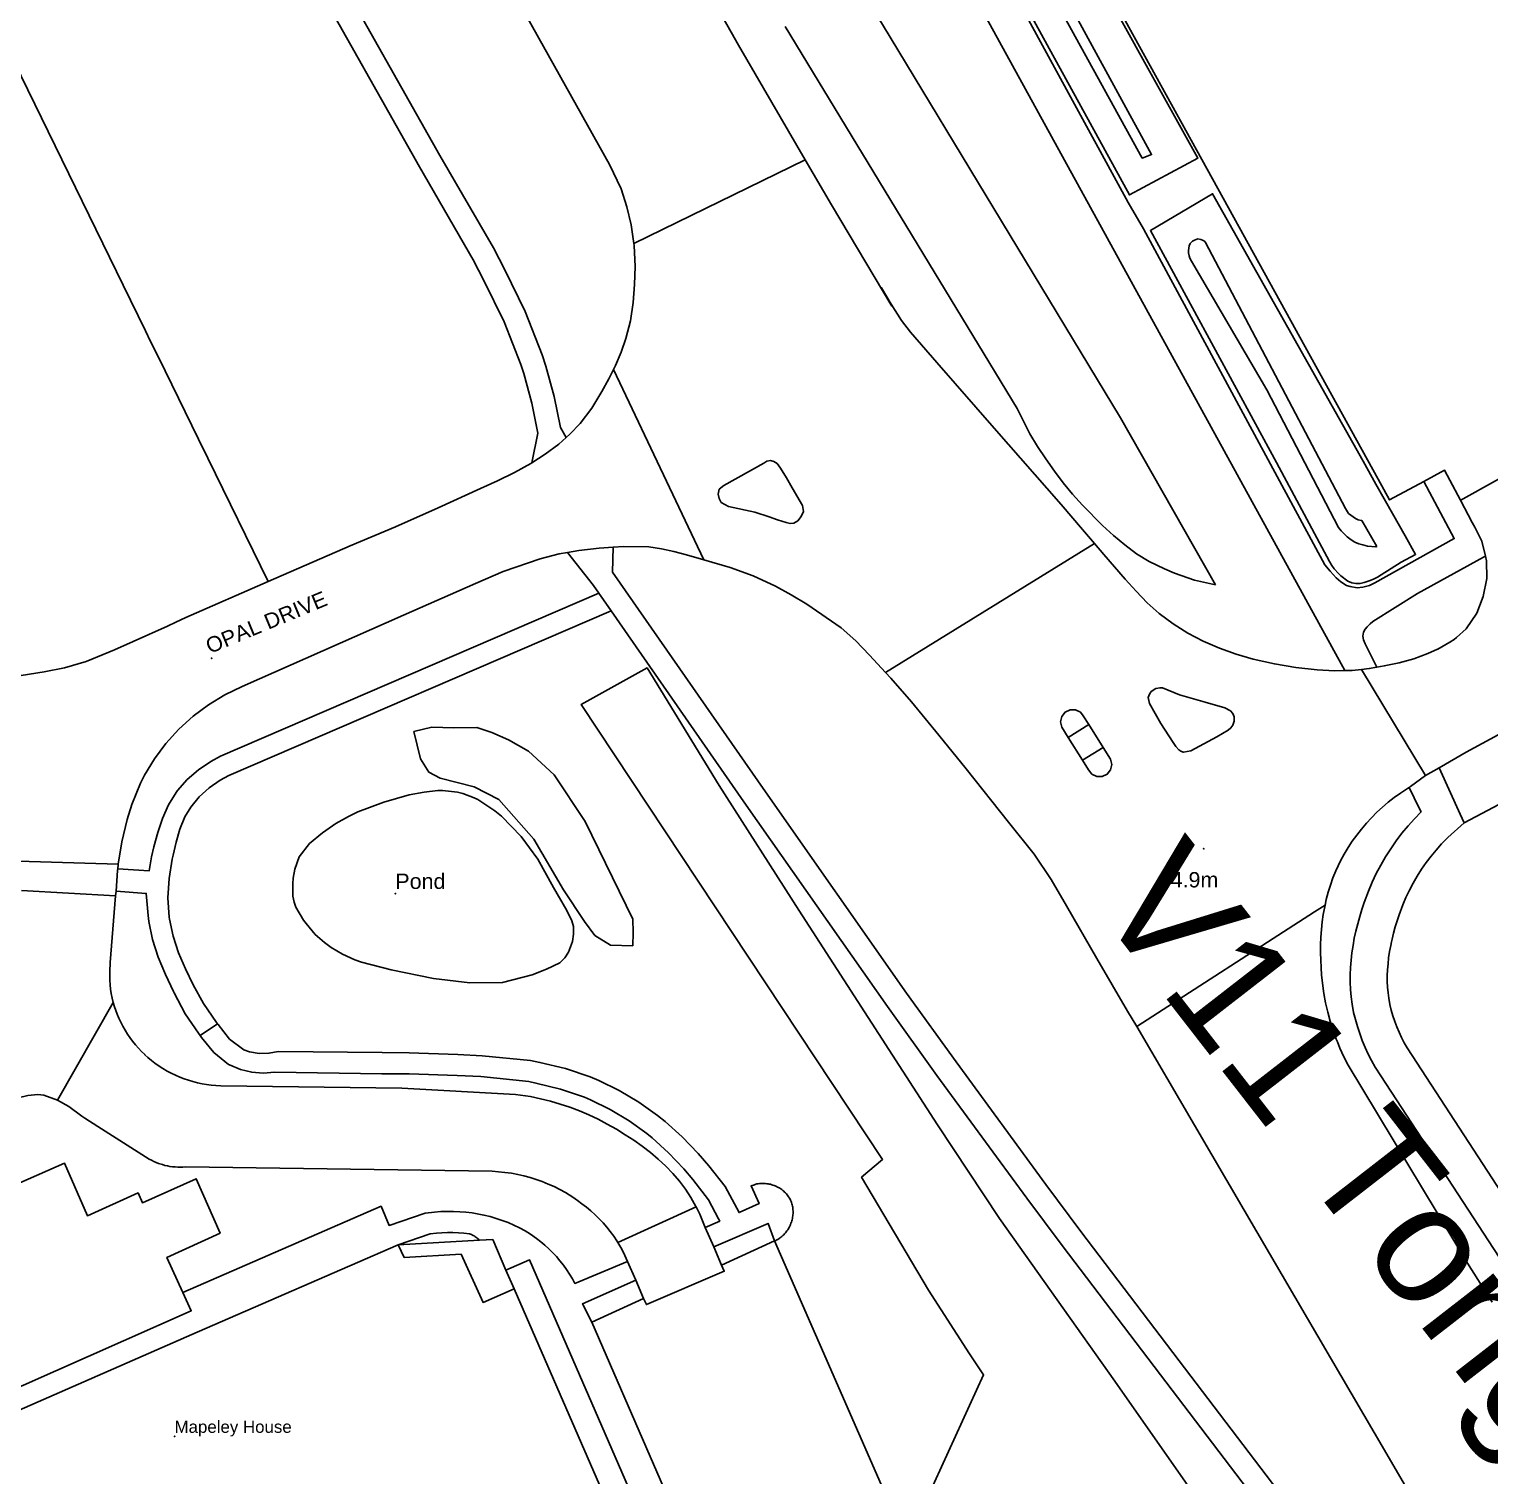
# Model space of a CAD drawing. Header units: millimetres. Extents: x 111502 to 977541, y 8702 to 1044108.
# Drawn here: x 488512.3 to 488637, y 239829.8 to 239953.4 of the extents above; entities that cross this region are included whole.
import ezdxf
from ezdxf.enums import TextEntityAlignment as Align

# ---------------------------------------------------------------- set-up
doc = ezdxf.new("R2010")
doc.units = ezdxf.units.MM
doc.header["$LTSCALE"] = 0.25
doc.linetypes.add('DASHED2', pattern=[9.525, 6.35, -3.175])
doc.layers.add('E HVSS As Laid HV', color=10, linetype='Continuous')
doc.layers.add('X HVSS Site Background', color=8, linetype='Continuous')
doc.styles.add('Arial', font='arial.ttf')
doc.styles.add('DE172433-F6F7-4C85-BB91-2B', font='arial.ttf', dxfattribs={"height": 0.2})

# ---------------------------------------------------------------- blocks, each defined once
blk = doc.blocks.new('OS MAP 060722')
at = {"layer": 'X HVSS Site Background'}
for points in [[(-255.37, 790.05), (-254.85, 792.59), (-255.38, 795.15), (-256.06, 797.68), (-256.3, 798.45), (-257.73, 802.1), (-259.46, 805.64), (-260.38, 807.41), (-264.98, 815.34), (-274.46, 832.17)], [(-179.18, 788.47), (-176.58, 783.58), (-183.38, 779.79), (-183.83, 779.59), (-184.38, 779.44), (-184.88, 779.39), (-185.48, 779.49), (-185.78, 779.59), (-186.28, 779.89), (-186.68, 780.24), (-187.18, 780.79), (-187.63, 781.34), (-203.13, 810.04), (-204.43, 812.29), (-237.93, 873.69)], [(-185.94, 772.31), (-241.58, 873.69), (-258.68, 905.54), (-269.43, 925.24), (-277.18, 939.49), (-291.08, 927.99), (-289.43, 924.49), (-287.68, 925.24), (-286.38, 922.44), (-286.22, 922.11)], [(-252.44, 792.22), (-252.91, 793.08), (-253.47, 795.72), (-254.17, 798.32), (-254.48, 799.28), (-255.93, 802.97), (-257.68, 806.54), (-258.65, 808.42), (-263.24, 816.32), (-272.72, 833.15), (-275.32, 837.82), (-282.39, 850.63), (-289.36, 863.5), (-290.16, 865), (-294.69, 873.69), (-298.21, 880.43), (-304.91, 893.59), (-310.58, 904.98), (-314.86, 913.58), (-316.12, 916.14), (-310.58, 918.88), (-304.45, 921.91)], [(-304.45, 921.91), (-299.07, 909.97), (-292.67, 896.45), (-286.5, 884), (-281.07, 873.69), (-280.96, 873.48), (-274.01, 860.78), (-268.79, 851.44), (-262.89, 840.87), (-256.26, 828.99), (-248.74, 815.53), (-247.75, 813.45), (-247.26, 811.93), (-246.89, 810.39), (-246.67, 808.78)], [(-232.02, 815.93), (-237.73, 825.74), (-245.33, 839.24)], [(-196.98, 779.64), (-198.78, 780.04), (-200.48, 780.64), (-201.33, 780.99), (-202.63, 781.64), (-203.73, 782.29), (-204.73, 783.04), (-205.68, 783.84), (-206.63, 784.69), (-208.33, 786.44), (-209.18, 787.39), (-209.98, 788.34), (-210.73, 789.34), (-211.48, 790.39), (-212.18, 791.44), (-212.83, 792.54), (-213.93, 794.69), (-233.73, 827.34)], [(-283.13, 911.94), (-282.03, 911.09), (-275.78, 901.69), (-264.48, 886.34), (-253.98, 873.69), (-242.83, 855.69), (-225.43, 827.49), (-205.08, 793.89), (-196.98, 779.64)], [(-179.18, 788.47), (-182.11, 786.89), (-183.09, 788.66), (-215.79, 847.99), (-229.49, 873.03), (-236.53, 885.82), (-250.67, 911.53), (-250.68, 911.55)], [(-237.48, 873.69), (-216.78, 835.69), (-204.33, 812.94), (-198.48, 816.09), (-230.45, 873.69), (-239.58, 890.64), (-244.98, 887.54), (-237.48, 873.69)], [(-329.93, 886.19), (-318.28, 862.4), (-311.41, 848.37), (-301.36, 827.87), (-290.28, 805.24), (-288.36, 801.32), (-287.93, 800.43), (-287.26, 799.07), (-283.84, 792.08), (-283.04, 790.46), (-277.88, 779.92)], [(-235.53, 873.69), (-212.68, 833.29), (-203.23, 816.09), (-202.43, 816.39), (-219.18, 847.09), (-232.73, 873.69), (-238.43, 883.74), (-239.83, 886.64), (-240.08, 886.74), (-240.58, 886.79), (-240.98, 886.79), (-241.13, 886.74), (-241.48, 886.59), (-241.63, 886.44), (-241.73, 886.29), (-241.88, 886.04), (-241.98, 885.64), (-241.93, 885.44), (-241.93, 885.24), (-241.83, 885.04), (-241.73, 884.89), (-241.48, 884.59), (-237.13, 876.54), (-235.53, 873.69)], [(-246.67, 808.78), (-232.02, 815.93)], [(-232.02, 815.93), (-229.78, 812.09), (-224.61, 803.44), (-225.5, 805.01), (-224.67, 803.6), (-223.8, 802.22), (-223.02, 801.21), (-220.79, 798.63), (-215.87, 793.01), (-210.17, 786.49), (-208.34, 784.36), (-207.3, 783.15)], [(-181.12, 781.58), (-179.89, 782.23), (-180.79, 783.81), (-181.86, 785.73), (-183.28, 788.24), (-184.37, 790.19), (-197.23, 813.04), (-202.53, 809.89), (-191.78, 790.09), (-187.23, 781.64), (-187.03, 781.29), (-186.83, 780.99), (-186.48, 780.59), (-186.28, 780.39), (-185.68, 779.94), (-185.33, 779.79), (-184.98, 779.74), (-184.63, 779.74), (-184.28, 779.84), (-183.78, 779.99), (-183.43, 780.14), (-183.13, 780.29), (-182.83, 780.49), (-181.12, 781.58)], [(-246.67, 808.78), (-246.64, 808.61), (-246.55, 806.82), (-246.59, 805.28), (-246.71, 803.75), (-246.95, 802.19), (-247.34, 800.67), (-247.75, 799.5), (-248.24, 798.36), (-248.39, 798.04)], [(-183.19, 782.91), (-184.48, 785.14), (-184.53, 785.14), (-184.78, 785.19), (-185.03, 785.29), (-185.63, 785.74), (-185.88, 786.14), (-197.83, 808.89), (-197.93, 808.99), (-198.08, 809.09), (-198.23, 809.14), (-198.48, 809.19), (-198.78, 809.09), (-198.93, 808.99), (-199.13, 808.79), (-199.23, 808.59), (-199.28, 808.19), (-199.28, 807.99), (-199.23, 807.74), (-199.18, 807.54), (-199.03, 807.29), (-192.58, 796.29), (-186.48, 784.54), (-186.23, 784.24), (-185.73, 783.74), (-185.38, 783.49), (-185.08, 783.29), (-184.73, 783.14), (-184.38, 783.04), (-183.98, 782.94), (-183.28, 782.89), (-183.19, 782.91)], [(-248.39, 798.04), (-248.79, 797.24), (-249.39, 796.15), (-250.25, 794.73), (-251.25, 793.42), (-252.12, 792.51), (-252.44, 792.22)], [(-240.69, 781.77), (-248.39, 798.04)], [(-252.44, 792.22), (-253.07, 791.66), (-254.23, 790.79), (-255.37, 790.05)], [(-177.88, 763.99), (-175.58, 765.34), (-127.48, 791.39), (-126.18, 791.99), (-124.78, 792.49), (-124.48, 792.59), (-123.23, 792.89), (-122.03, 793.09), (-120.68, 793.14), (-120.13, 793.09), (-118.88, 792.94), (-117.63, 792.64), (-116.93, 792.39), (-115.38, 791.79), (-114.53, 791.39), (-113.73, 790.94), (-112.78, 789.99), (-112.08, 789.24), (-111.58, 788.29), (-111.23, 787.64)], [(-255.37, 790.05), (-255.45, 790), (-256.86, 789.22), (-258.31, 788.52), (-259.77, 787.85), (-263.38, 786.21), (-267.01, 784.6), (-270.9, 782.97), (-277.88, 779.92)], [(-238.96, 788.11), (-235.56, 790.04), (-235.3, 790.21), (-235, 790.25), (-234.69, 790.17), (-234.43, 790), (-234.12, 789.6), (-233.62, 788.76), (-233.13, 787.92), (-232.24, 786.4), (-232.18, 785.89), (-232.38, 785.48), (-232.64, 785.11), (-232.99, 784.91), (-233.32, 784.87), (-233.66, 784.95), (-234.38, 785.19), (-235.09, 785.44), (-236.32, 785.84), (-238.58, 786.32), (-239.2, 786.67), (-239.37, 787.02), (-239.46, 787.39), (-239.36, 787.8), (-238.96, 788.11)], [(-176.05, 786.87), (-175.83, 786.99), (-170.81, 789.77)], [(-176.05, 786.87), (-177.41, 789.42), (-179.18, 788.47)], [(-175.75, 759.31), (-121.66, 787.9), (-121.45, 787.96), (-120.71, 788.02), (-119.77, 787.9), (-119.49, 787.83), (-118.26, 787.38), (-117.11, 786.81), (-116.4, 786.25), (-116.26, 786.06), (-115.91, 785.44), (-115.84, 785.27)], [(-173.92, 782.09), (-174.22, 783.35), (-174.83, 784.55), (-175.04, 784.97), (-176.05, 786.87)], [(-252.32, 782.4), (-253.05, 782.27), (-254.67, 781.86), (-257.81, 780.77), (-260.18, 779.74), (-266.33, 777.04), (-280.11, 770.94), (-281.59, 770.23), (-282.99, 769.39), (-284.3, 768.41), (-285.52, 767.3), (-286.62, 766.09), (-287.6, 764.78), (-288.45, 763.38), (-288.8, 762.69), (-289.53, 760.87), (-289.93, 759.58), (-290.39, 757.68), (-290.7, 755.76)], [(-248.43, 782.84), (-249.63, 782.77), (-251.35, 782.56), (-252.32, 782.4)], [(-249.65, 778.92), (-250.11, 779.58), (-252.32, 782.4)], [(-248.43, 782.84), (-248.47, 780.72), (-235.42, 761.95), (-223.36, 744.75), (-219.14, 738.88), (-211.47, 728.41), (-208.47, 724.39), (-200.63, 714.05), (-191.11, 701.56), (-185.6, 694.23), (-184.13, 692.19), (-179.72, 685.94), (-169.88, 672.09), (-167.3, 668.53), (-159.45, 657.88), (-152.25, 648.34), (-151.94, 647.85), (-150.21, 644.91), (-149.55, 643.64), (-148.75, 641.87), (-148.48, 640.01), (-148.52, 639.71)], [(-240.69, 781.77), (-242.16, 782.19), (-243.23, 782.47), (-244.3, 782.71), (-245.39, 782.87), (-247.54, 782.9), (-248.43, 782.84)], [(-225.16, 772.15), (-207.3, 783.15)], [(-207.3, 783.15), (-206.51, 782.23), (-204.68, 780.11), (-203.76, 779.09), (-202.8, 778.1), (-201.78, 777.18), (-200.6, 776.29), (-199.34, 775.51), (-198.02, 774.82), (-196.64, 774.21), (-195.22, 773.7), (-193.76, 773.28), (-191.95, 772.88), (-190.12, 772.58), (-188.28, 772.38), (-186.8, 772.29), (-185.94, 772.31)], [(-225.16, 772.15), (-226.52, 773.63), (-227.69, 774.84), (-228.95, 775.96), (-231.89, 777.97), (-233.21, 778.77), (-234.56, 779.52), (-236.46, 780.39), (-238.42, 781.11), (-240.69, 781.77)], [(-173.92, 782.09), (-174.08, 781.99), (-179.73, 778.89), (-183.53, 776.49), (-183.78, 776.29), (-184.03, 776.04), (-184.18, 775.84), (-184.33, 775.59), (-184.38, 775.24), (-184.33, 774.94), (-184.18, 774.59), (-183.98, 774.19), (-183.21, 772.59)], [(-183.21, 772.59), (-182.56, 772.7), (-181.29, 772.97), (-180.05, 773.32), (-178.84, 773.76), (-178.01, 774.14), (-177.99, 774.15), (-176.95, 774.74), (-176.59, 774.95), (-176.4, 775.12), (-175.58, 775.87), (-174.66, 777.22), (-174.12, 778.64), (-173.81, 780.16), (-173.83, 781.68), (-173.92, 782.09)], [(-277.88, 779.92), (-284.93, 776.84), (-285.78, 776.44), (-286.48, 776.09), (-291.03, 774.09), (-293.43, 773.09), (-295.28, 772.54), (-297.03, 772.19), (-298.98, 771.89), (-300.78, 771.84), (-302.58, 771.94), (-306.28, 772.29), (-307.58, 763.04), (-305.48, 761.69), (-303.08, 759.99), (-302.48, 759.54), (-301.03, 758.28)], [(-290.74, 755.36), (-288.05, 755.21), (-287.86, 756.41), (-287.66, 757.24), (-287.33, 758.47), (-286.92, 759.68), (-286.41, 760.83), (-285.75, 761.9), (-285.64, 762.05), (-284.8, 763), (-283.84, 763.84), (-282.79, 764.55), (-281.97, 764.99), (-249.65, 778.92)], [(-248.61, 777.42), (-249.65, 778.92)], [(-282.23, 742.14), (-282.31, 742.25), (-283.42, 743.87), (-284.29, 745.47), (-284.95, 746.82), (-285.54, 748.2), (-286.02, 749.61), (-286.33, 751.06), (-286.36, 751.24), (-286.45, 752.89), (-286.35, 754.55), (-286.08, 756.19), (-286, 756.54), (-285.74, 757.66), (-285.43, 758.76), (-285.01, 759.82), (-284.51, 760.65), (-283.79, 761.53), (-282.94, 762.3), (-282, 762.95), (-281.25, 763.34), (-248.61, 777.42)], [(-248.61, 777.42), (-237.06, 760.81), (-225, 743.6), (-220.77, 737.71), (-213.09, 727.23), (-210.07, 723.2), (-202.22, 712.85), (-192.7, 700.35), (-187.2, 693.02), (-185.75, 691.01), (-181.35, 684.79), (-171.51, 670.93)], [(-221.57, 701.66), (-216.78, 712.14), (-217.98, 713.94), (-221.48, 719.39), (-227.2, 729.03), (-225.42, 730.55), (-251.16, 769.41), (-245.53, 772.54), (-239.38, 762.49), (-232.58, 751.84), (-220.73, 733.49), (-215.43, 725.49), (-205.58, 711.59), (-187.68, 685.99)], [(-185.94, 772.31), (-185.31, 772.32), (-184.5, 772.41)], [(-184.5, 772.41), (-183.84, 772.48), (-183.21, 772.59)], [(-179.03, 763.34), (-184.5, 772.41)], [(-203.71, 741.89), (-204.49, 743.22), (-207.1, 747.71), (-209.71, 752.21), (-211.01, 754.47), (-212.47, 756.62), (-214.65, 759.36), (-218.28, 763.92), (-220.6, 766.79), (-222.95, 769.64), (-224.7, 771.66), (-225.16, 772.15)], [(-201.5, 770.84), (-200.06, 770.25), (-197.86, 769.61), (-196.17, 769.12), (-195.7, 768.87), (-195.51, 768.63), (-195.39, 768.36), (-195.37, 767.99), (-195.49, 767.64), (-195.66, 767.41), (-195.89, 767.23), (-196.37, 766.93), (-196.85, 766.65), (-199.09, 765.45), (-199.7, 765.34), (-199.75, 765.34), (-199.94, 765.42), (-200.11, 765.54), (-200.37, 765.82), (-200.58, 766.15), (-201.65, 767.8), (-202.61, 769.5), (-202.72, 770.01), (-202.62, 770.29), (-202.47, 770.52), (-202.06, 770.78), (-201.71, 770.84), (-201.5, 770.84)], [(-207.81, 767.7), (-208.27, 768.44), (-208.52, 768.75), (-208.94, 768.95), (-209.4, 768.95), (-209.82, 768.75), (-210.11, 768.39), (-210.22, 767.93), (-210.11, 767.48), (-209.56, 766.6)], [(-265.45, 767.11), (-263.91, 767.46), (-262.04, 767.41), (-260.08, 767.44), (-258.78, 767.02), (-257.37, 766.38), (-255.66, 765.43), (-253.46, 763.39), (-250.83, 759.42), (-246.74, 751.07), (-246.73, 749.94), (-246.74, 748.8)], [(-209.56, 766.6), (-207.81, 767.7)], [(-207.81, 767.7), (-206.58, 765.75)], [(-265.45, 767.11), (-264.89, 764.78), (-264.18, 763.63), (-263.2, 763.12), (-260.29, 762.39), (-258.18, 761.29), (-255.19, 757.9), (-252.66, 753.59), (-250.87, 750.87), (-250, 749.68), (-248.64, 748.86), (-246.74, 748.8)], [(-208.34, 764.65), (-209.56, 766.6)], [(-208.34, 764.65), (-207.82, 763.83), (-207.53, 763.46), (-207.11, 763.26), (-206.65, 763.26), (-206.23, 763.46), (-205.94, 763.83), (-205.84, 764.28), (-205.94, 764.73), (-206.58, 765.75)], [(-206.58, 765.75), (-208.34, 764.65)], [(-179.03, 763.34), (-177.88, 763.99)], [(-175.75, 759.31), (-176.09, 760.05), (-177.88, 763.99)], [(-187.62, 752.28), (-187.52, 752.75), (-187.35, 753.38), (-187.16, 753.99), (-186.95, 754.6), (-186.7, 755.2), (-186.3, 756.06), (-185.99, 756.63), (-185.65, 757.18), (-185.29, 757.73), (-184.91, 758.25), (-184.51, 758.76), (-184.09, 759.26), (-183.65, 759.74), (-183.19, 760.2), (-182.71, 760.64), (-182.22, 761.06), (-181.71, 761.46), (-181.18, 761.84), (-180.57, 762.24), (-180.43, 762.33)], [(-167.94, 714.82), (-182.86, 737.7), (-183.33, 738.44), (-183.64, 738.99), (-183.93, 739.55), (-184.2, 740.12), (-184.44, 740.7), (-184.66, 741.29), (-184.86, 741.89), (-185.03, 742.5), (-185.18, 743.11), (-185.31, 743.82), (-185.4, 744.44), (-185.45, 745.06), (-185.48, 745.69), (-185.48, 746.32), (-185.45, 746.94), (-185.4, 747.57), (-185.33, 748.2), (-185.23, 748.82), (-185.12, 749.44), (-184.99, 750.06), (-184.83, 750.68), (-184.66, 751.29), (-184.48, 751.89), (-184.28, 752.49), (-183.92, 753.47), (-183.59, 754.22), (-183.24, 754.96), (-182.86, 755.69), (-182.45, 756.39), (-182.01, 757.08), (-181.54, 757.76), (-181.05, 758.41), (-180.53, 759.04), (-179.98, 759.65), (-179.42, 760.24), (-179.57, 760.55), (-180.43, 762.33)], [(-180.43, 762.33), (-180.34, 762.4), (-180.33, 762.41), (-179.03, 763.34)], [(-255.34, 746.31), (-257.87, 745.67), (-260.66, 745.64), (-263.77, 746.01), (-267.38, 746.73), (-269.93, 747.39), (-270.5, 747.6), (-271.53, 748.08), (-272.5, 748.65), (-273.09, 749.08), (-273.87, 749.77), (-274.66, 750.69), (-274.87, 750.99), (-275.53, 752.09), (-275.68, 752.52), (-275.78, 753.05), (-275.8, 754.12), (-275.76, 754.56), (-275.62, 755.34), (-275.25, 756.41), (-274.37, 757.53), (-273.25, 758.45), (-272.12, 759.24), (-271.03, 759.85), (-270.23, 760.24), (-268.02, 761.08), (-265.84, 761.68), (-264.56, 761.91), (-263.39, 762.05), (-263.01, 762.06), (-261.71, 761.92), (-261.27, 761.82), (-260.3, 761.45), (-259.98, 761.3), (-258.52, 760.32), (-257.95, 759.86), (-256.28, 758.14), (-254.86, 756.19), (-253.51, 753.78), (-252.39, 751.81), (-251.95, 750.92), (-251.82, 750.45), (-251.8, 749.8), (-251.91, 749.15), (-252.23, 748.24), (-252.54, 747.76), (-252.98, 747.34), (-254.12, 746.79), (-255.34, 746.31)], [(-180.86, 740.5), (-181.09, 740.95), (-181.3, 741.41), (-181.5, 741.87), (-181.67, 742.34), (-181.83, 742.82), (-181.96, 743.3), (-182.08, 743.77), (-182.18, 744.32), (-182.24, 744.79), (-182.29, 745.27), (-182.31, 745.76), (-182.31, 746.25), (-182.29, 746.75), (-182.24, 747.26), (-182.19, 747.78), (-182.11, 748.3), (-182.01, 748.82), (-181.94, 749.14), (-181.9, 749.35), (-181.77, 749.88), (-181.62, 750.41), (-181.46, 750.93), (-181.29, 751.44), (-180.97, 752.29), (-180.71, 752.92), (-180.41, 753.54), (-180.09, 754.15), (-179.74, 754.75), (-179.37, 755.33), (-178.97, 755.9), (-178.56, 756.45), (-178.12, 756.98), (-177.66, 757.5), (-177.14, 758.04), (-175.75, 759.31)], [(-290.7, 755.76), (-299.25, 756.03)], [(-290.89, 753.47), (-290.75, 755.23), (-290.74, 755.36)], [(-290.7, 755.76), (-290.7, 755.74), (-290.74, 755.36)], [(-290.92, 753.07), (-298.96, 753.51)], [(-291.13, 743.96), (-291.22, 744.33), (-291.29, 744.71), (-291.35, 745.08), (-291.39, 745.46), (-291.42, 745.85), (-291.43, 746.23), (-291.43, 746.61), (-291.38, 747.36), (-290.92, 753.07)], [(-290.92, 753.07), (-290.89, 753.47)], [(-290.89, 753.47), (-288.31, 753.27), (-288.15, 751.39), (-288.09, 750.88), (-287.76, 749.33), (-287.28, 747.82), (-286.67, 746.35), (-285.99, 744.9), (-285.93, 744.77), (-284.98, 742.99), (-283.85, 741.32), (-283.7, 741.13)], [(-187.62, 752.28), (-188.53, 751.69), (-203.71, 741.89)], [(-173.35, 718.34), (-175.46, 721.69), (-185.64, 738.59), (-186.01, 739.32), (-186.35, 740.06), (-186.56, 740.58), (-186.66, 740.81), (-186.93, 741.58), (-187.18, 742.35), (-187.39, 743.14), (-187.57, 743.93), (-187.72, 744.73), (-187.92, 746.28), (-187.96, 746.93), (-187.99, 747.58), (-188.01, 748.23), (-188, 748.88), (-187.97, 749.54), (-187.93, 750.19), (-187.86, 750.83), (-187.77, 751.48), (-187.65, 752.12), (-187.62, 752.28)], [(-295.89, 735.62), (-291.13, 743.96)], [(-241.34, 726.5), (-241.35, 726.52), (-241.78, 727.28), (-242.25, 728), (-242.77, 728.69), (-243.34, 729.35), (-243.94, 729.97), (-244.58, 730.57), (-245.25, 731.13), (-245.95, 731.67), (-246.66, 732.18), (-247.4, 732.66), (-248.15, 733.12), (-248.94, 733.57), (-249.71, 733.98), (-250.5, 734.35), (-251.31, 734.7), (-252.12, 735.01), (-252.95, 735.28), (-253.79, 735.53), (-254.64, 735.73), (-255.5, 735.91), (-256.76, 736.1), (-266.48, 736.64), (-281.95, 736.84), (-282.35, 736.86), (-282.75, 736.89), (-283.15, 736.94), (-283.54, 737.01), (-283.93, 737.09), (-284.32, 737.19), (-284.7, 737.31), (-285.08, 737.44), (-285.45, 737.58), (-285.82, 737.74), (-286.18, 737.91), (-286.53, 738.1), (-286.88, 738.31), (-287.21, 738.52), (-287.56, 738.77), (-287.86, 739), (-288.16, 739.25), (-288.42, 739.49), (-288.44, 739.51), (-288.71, 739.78), (-288.98, 740.05), (-289.23, 740.34), (-289.47, 740.64), (-289.7, 740.95), (-289.92, 741.26), (-290.12, 741.59), (-290.31, 741.92), (-290.49, 742.26), (-290.65, 742.6), (-290.8, 742.95), (-291.02, 743.59), (-291.13, 743.96)], [(-283.7, 741.13), (-282.23, 742.14)], [(-283.7, 741.13), (-283.58, 740.97), (-282.54, 739.69), (-281.27, 738.67), (-281.19, 738.62), (-280.27, 738.24), (-279.3, 738), (-278.31, 737.92), (-277.31, 738), (-268.18, 737.87), (-265.85, 737.86), (-261.74, 737.71), (-259.73, 737.62), (-255.64, 737.2), (-255.02, 737.07), (-252.91, 736.56), (-250.87, 735.86), (-250.35, 735.64), (-248.67, 734.82), (-247.07, 733.85), (-245.55, 732.76), (-245.1, 732.39), (-243.71, 731.12), (-242.4, 729.74), (-241.61, 728.83), (-240.28, 727.1), (-239.42, 725.47), (-239.32, 725.28), (-240.57, 724.72)], [(-234.65, 723.58), (-234.54, 723.63), (-234.44, 723.67), (-234.35, 723.72), (-234.26, 723.78), (-234.17, 723.84), (-234.09, 723.9), (-234.01, 723.97), (-233.93, 724.04), (-233.85, 724.11), (-233.78, 724.19), (-233.71, 724.27), (-233.64, 724.35), (-233.58, 724.44), (-233.52, 724.52), (-233.46, 724.61), (-233.41, 724.71), (-233.36, 724.8), (-233.32, 724.9), (-233.27, 725), (-233.24, 725.1), (-233.2, 725.2), (-233.17, 725.3), (-233.14, 725.4), (-233.12, 725.51), (-233.1, 725.61), (-233.08, 725.72), (-233.07, 725.82), (-233.06, 725.93), (-233.06, 726.04), (-233.06, 726.14), (-233.07, 726.25), (-233.08, 726.35), (-233.09, 726.46), (-233.11, 726.56), (-233.13, 726.66), (-233.16, 726.76), (-233.19, 726.87), (-233.23, 726.96), (-233.27, 727.06), (-233.32, 727.16), (-233.37, 727.25), (-233.44, 727.36), (-233.5, 727.44), (-233.56, 727.53), (-233.63, 727.61), (-233.7, 727.69), (-233.78, 727.76), (-233.86, 727.83), (-233.94, 727.9), (-234.02, 727.97), (-234.11, 728.03), (-234.2, 728.09), (-234.29, 728.14), (-234.38, 728.19), (-234.48, 728.24), (-234.58, 728.28), (-234.68, 728.32), (-234.78, 728.36), (-234.88, 728.39), (-234.98, 728.42), (-235.09, 728.44), (-235.19, 728.46), (-235.3, 728.47), (-235.41, 728.49), (-235.51, 728.49), (-235.62, 728.5), (-235.72, 728.49), (-235.83, 728.49), (-235.94, 728.48), (-236.04, 728.46), (-236.15, 728.45), (-236.25, 728.42), (-236.35, 728.39), (-236.45, 728.36), (-236.55, 728.32), (-236.65, 728.28), (-235.96, 726.77), (-237.67, 726.01), (-238.87, 728.23), (-240.24, 729.99), (-241.16, 731.04), (-242.53, 732.47), (-243.99, 733.79), (-244.64, 734.31), (-246.23, 735.44), (-247.9, 736.43), (-249.65, 737.29), (-250.38, 737.59), (-252.5, 738.31), (-254.68, 738.84), (-255.49, 738.99), (-259.61, 739.41), (-261.7, 739.51), (-265.85, 739.66), (-268.16, 739.67), (-277.01, 739.77), (-277.83, 739.61), (-278.67, 739.6), (-279.49, 739.75), (-279.98, 739.92), (-281.19, 740.83), (-282.16, 742.06), (-282.23, 742.14)], [(-142.68, 640.67), (-143.09, 641.24), (-146.26, 645.72), (-149.33, 650.27), (-153.6, 656.86), (-158.18, 664.27), (-165.01, 675.69), (-171.17, 686.26), (-177.48, 697.02), (-183.42, 707.22), (-189.11, 716.97), (-194.53, 726.21), (-198.76, 733.47), (-203.71, 741.89)], [(-180.86, 740.5), (-180.61, 740.08), (-180.19, 739.42), (-165.3, 716.56), (-163.74, 714.23), (-157.71, 705.16)], [(-306.57, 731.7), (-305.75, 732.07), (-303.73, 733.15), (-302.74, 733.83), (-301.79, 734.56), (-300.8, 735.22), (-300.09, 735.54), (-299.26, 735.81), (-298.42, 736.02), (-297.57, 736.09), (-297.06, 736.04), (-295.89, 735.62)], [(-295.89, 735.62), (-294.92, 735.07), (-293.81, 734.24), (-293.54, 734.06), (-292.43, 733.36), (-288.06, 730.58), (-287.86, 730.47), (-287.67, 730.38), (-287.46, 730.29), (-287.26, 730.21), (-286.93, 730.1), (-286.72, 730.04), (-286.5, 729.99), (-286.28, 729.95), (-286.06, 729.92), (-285.84, 729.9), (-285.62, 729.88), (-285.4, 729.88), (-285.18, 729.88), (-284.94, 729.9), (-258.76, 729.53), (-258.21, 729.5), (-257.67, 729.44), (-257.12, 729.36), (-256.58, 729.26), (-256.05, 729.14), (-255.52, 729), (-255, 728.84), (-254.48, 728.65), (-253.97, 728.44), (-253.47, 728.22), (-252.98, 727.97), (-252.5, 727.71), (-251.88, 727.32), (-251.48, 727.05), (-251.09, 726.76), (-250.7, 726.46), (-250.33, 726.15), (-249.97, 725.82), (-249.63, 725.48), (-249.29, 725.13), (-248.98, 724.76), (-248.67, 724.39), (-248.38, 724), (-248.12, 723.59), (-248.02, 723.44)], [(-316.45, 720.9), (-316.35, 720.95), (-310.58, 723.5), (-295.3, 730.24), (-293.33, 725.74), (-289.01, 727.69), (-288.64, 726.85), (-284.04, 728.89), (-282, 724.26), (-286.54, 722.18), (-285.17, 719.18)], [(-247.19, 721.82), (-251.69, 719.95), (-251.91, 720.36), (-252.15, 720.75), (-252.41, 721.14), (-252.68, 721.52), (-252.97, 721.88), (-253.27, 722.24), (-253.59, 722.58), (-253.92, 722.9), (-254.26, 723.22), (-254.61, 723.52), (-254.98, 723.8), (-255.49, 724.16), (-255.95, 724.44), (-256.42, 724.71), (-256.9, 724.94), (-257.4, 725.15), (-257.9, 725.34), (-258.41, 725.51), (-258.93, 725.66), (-259.46, 725.79), (-260.46, 725.97), (-261, 726.04), (-261.53, 726.08), (-262.07, 726.11), (-262.61, 726.11), (-263.15, 726.09), (-263.69, 726.05), (-264.48, 725.95), (-267.57, 724.91), (-268.25, 726.55), (-285.17, 719.18)], [(-241.34, 726.5), (-248.02, 723.44)], [(-240.57, 724.72), (-240.79, 725.3), (-241.03, 725.87), (-241.34, 726.5)], [(-239.84, 723.07), (-235.2, 725.08), (-234.65, 723.58)], [(-266.79, 723.26), (-264.07, 724.18), (-263.51, 724.25), (-263.05, 724.28), (-262.58, 724.3), (-262.12, 724.3), (-261.65, 724.27), (-261.18, 724.24), (-260.69, 724.18), (-260.61, 724.15), (-260.53, 724.12), (-260.45, 724.09), (-260.38, 724.05), (-260.3, 724.01), (-260.23, 723.96), (-260.16, 723.91), (-260.08, 723.86), (-260.01, 723.8), (-259.95, 723.75), (-259.89, 723.69), (-259.84, 723.64)], [(-266.79, 723.26), (-259.84, 723.64)], [(-259.84, 723.64), (-258.71, 723.7), (-257.58, 721.09)], [(-239.84, 723.07), (-240.57, 724.72)], [(-234.65, 723.58), (-239.16, 721.52)], [(-218.44, 673.59), (-213.69, 675.67), (-223.31, 697.67), (-223.36, 697.65), (-227.94, 695.7), (-228.59, 697.14), (-223.94, 699.13), (-234.65, 723.58)], [(-266.79, 723.26), (-283.96, 715.78), (-301.73, 708.03), (-300.33, 704.83), (-303.08, 703.63)], [(-256.88, 719.49), (-259.54, 718.33), (-261.42, 722.44), (-266.29, 722.18), (-266.79, 723.26)], [(-248.02, 723.44), (-247.77, 723.02), (-247.55, 722.59), (-247.19, 721.82)], [(-239.16, 721.52), (-239.84, 723.07)], [(-257.58, 721.09), (-255.58, 721.97), (-236.67, 678.49), (-238.67, 677.62)], [(-257.58, 721.09), (-256.88, 719.49)], [(-246.5, 720.23), (-247.19, 721.82)], [(-239.16, 721.52), (-238.93, 721), (-245.59, 718.15), (-245.82, 718.67)], [(-246.5, 720.23), (-251.05, 718.21), (-250.25, 716.65)], [(-245.82, 718.67), (-246.5, 720.23)], [(-307.62, 707.37), (-284.46, 717.62), (-285.17, 719.18)], [(-238.67, 677.62), (-256.88, 719.49)], [(-250.25, 716.65), (-245.82, 718.67)], [(-250.25, 716.65), (-239.71, 692.39)]]:
    blk.add_lwpolyline(points, dxfattribs=at)
for p in [(-282.73, 773.36), (-197.98, 757.09), (-267.03, 753.26), (-201.83, 753.39), (-285.89, 706.88)]:
    blk.add_point(p, dxfattribs=at)
at = {"layer": 'X HVSS Site Background', "style": 'DE172433-F6F7-4C85-BB91-2B'}
blk.add_text('OPAL DRIVE', height=1.312, rotation=22.5, dxfattribs=at).set_placement((-282.73, 773.36), align=Align.BOTTOM_LEFT)
for s, height, p in [('Pond', 1.312, (-267.03, 753.26)), ('64.9m', 1.312, (-201.83, 753.39)), ('Mapeley House', 1.0312, (-285.89, 706.88))]:
    blk.add_text(s, height=height, dxfattribs=at).set_placement(p, align=Align.BOTTOM_LEFT)

msp = doc.modelspace()

# ---------------------------------------------------------------- linework, layer by layer
at = {"lineweight": 0}
msp.add_circle((488727.82, 239008.33), 11388.42, dxfattribs=at)
at = {"layer": 'X HVSS Site Background', "lineweight": 0}
for p in [(488527.85, 239899.67), (488612.6, 239883.4), (488543.55, 239879.57), (488608.75, 239879.7), (488524.69, 239833.19)]:
    msp.add_point(p, dxfattribs=at)

# ---------------------------------------------------------------- block references
at = {"layer": 'E HVSS As Laid HV', "linetype": 'DASHED2', "lineweight": 0}
msp.add_blockref('OS MAP 060722', (488810.58, 239126.31), dxfattribs=at)

# ---------------------------------------------------------------- texts
at = {"lineweight": 0, "insert": (488610.96, 239884.86), "char_height": 10, "attachment_point": 1, "rotation": 307.8266, "style": 'Arial'}
msp.add_mtext_dynamic_manual_height_columns('V11 Tongwell Street ', width=135.5754, gutter_width=10, heights=[0], dxfattribs=at)
at = {"layer": 'X HVSS Site Background', "lineweight": 0, "style": 'DE172433-F6F7-4C85-BB91-2B'}
msp.add_text('OPAL DRIVE', height=1.312, rotation=22.5, dxfattribs=at).set_placement((488527.85, 239899.67), align=Align.BOTTOM_LEFT)
for s, height, p in [('Pond', 1.312, (488543.55, 239879.57)), ('64.9m', 1.312, (488608.75, 239879.7)), ('Mapeley House', 1.0312, (488524.69, 239833.19))]:
    msp.add_text(s, height=height, dxfattribs=at).set_placement(p, align=Align.BOTTOM_LEFT)

doc.saveas('drawing.dxf')
